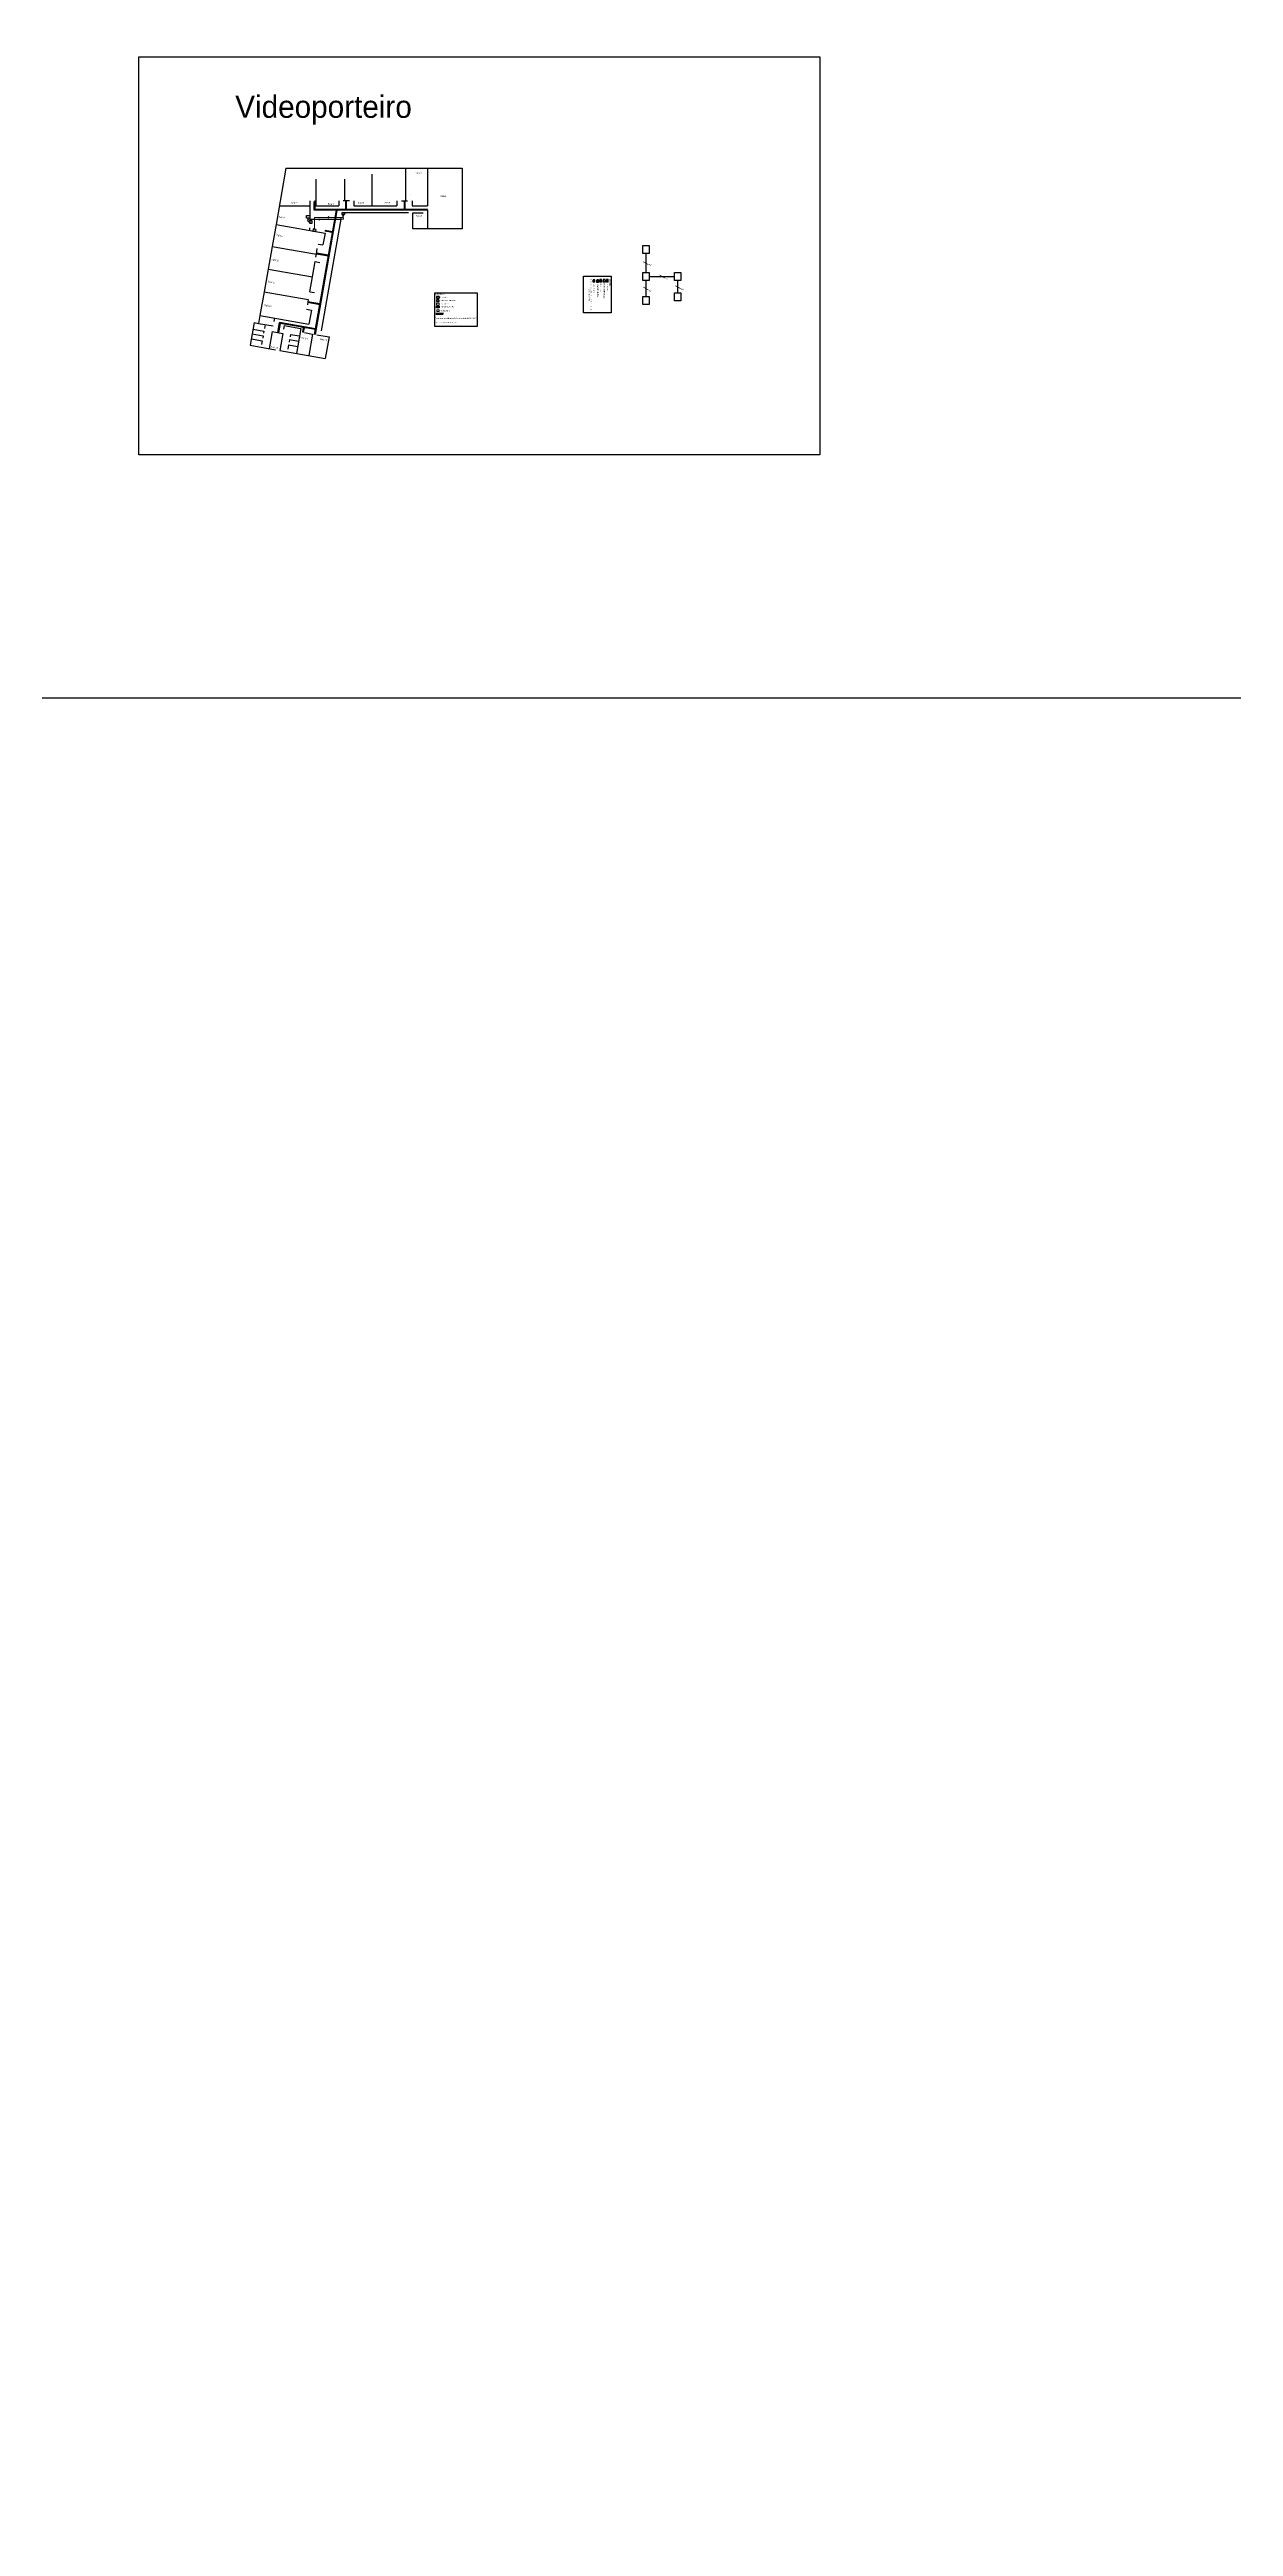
# Model space of a CAD drawing. Header units: millimetres. Extents: x 145 to 60311, y -8355 to 8851.
# Drawn here: x 972 to 1238, y -262 to 295 of the extents above; entities that cross this region are included whole.
import ezdxf

# ---------------------------------------------------------------- set-up
doc = ezdxf.new("R2010")
doc.units = ezdxf.units.MM
for name, color, linetype in [('CAMINHO DE CABOS', 3, 'Continuous'), ('CI', 30, 'Continuous'), ('SIMBOLOGIA', 3, 'Continuous'), ('Sistema de intrusão', 240, 'Continuous'), ('Tubagem', 30, 'Continuous')]:
    doc.layers.add(name, color=color, linetype=linetype)

# ---------------------------------------------------------------- blocks, each defined once
blk = doc.blocks.new('FA')
at = {"layer": 'CI'}
for p, q in [((22713, 33311), (22632, 32851)), ((22632, 32851), (23134, 32762)), ((23228, 32746), (22632, 32851)), ((23331, 33202), (22713, 33311)), ((23331, 33202), (23250, 32742))]:
    blk.add_line(p, q, dxfattribs=at)
at = {"layer": 'Tubagem'}
blk.add_line((23228, 32746), (23250, 32742), dxfattribs=at)
at = {"layer": 'Tubagem', "insert": (22781, 33130), "char_height": 250, "width": 558.3, "attachment_point": 1}
blk.add_mtext('FA', dxfattribs=at)
blk = doc.blocks.new('fechadura')
at = {"layer": 'CI'}
for p, q in [((27130, 33428), (26570, 33428)), ((26570, 33428), (26570, 33047)), ((26570, 33047), (27139, 33047)), ((27130, 33047), (26653, 33047)), ((27130, 33428), (27130, 33047))]:
    blk.add_line(p, q, dxfattribs=at)
at = {"layer": 'CI', "insert": (26680, 33365), "char_height": 250, "attachment_point": 1}
blk.add_mtext_dynamic_manual_height_columns('FE', width=8594.53, gutter_width=12.5, heights=[0], dxfattribs=at)

msp = doc.modelspace()

# ---------------------------------------------------------------- linework, layer by layer
for p, q in [((1025.06, 268.8), (1022.82, 256.1)), ((1025.06, 268.8), (1064.76, 268.8)), ((1051.96, 268.8), (1051.96, 261.4)), ((1056.96, 268.8), (1056.96, 260.3)), ((1064.76, 268.8), (1064.76, 255.1)), ((1031.76, 266.3), (1031.76, 260.3)), ((1038.26, 266.3), (1038.26, 261.4)), ((1044.36, 267.4), (1044.36, 260.3)), ((1023.56, 260.3), (1030.46, 260.3)), ((1030.46, 261.4), (1030.46, 260.3)), ((1030.46, 260.3), (1030.46, 256.35)), ((1031.46, 261.4), (1031.76, 261.4)), ((1031.76, 260.3), (1036.96, 260.3)), ((1037.49, 257.72), (1032.97, 232.12)), ((1036.96, 261.4), (1036.96, 260.3)), ((1052.66, 258.7), (1037.66, 258.7)), ((1039.36, 261.4), (1037.96, 261.4)), ((1040.36, 261.4), (1040.36, 260.3)), ((1040.36, 260.3), (1050.06, 260.3)), ((1050.06, 261.4), (1050.06, 260.3)), ((1051.06, 261.4), (1052.46, 261.4)), ((1053.46, 261.4), (1053.46, 260.3)), ((1053.46, 260.3), (1056.96, 260.3)), ((1053.66, 255.1), (1053.66, 258.7)), ((1053.66, 258.7), (1055.96, 258.7)), ((1056.96, 259.3), (1056.96, 255.1)), ((1021.95, 251.18), (1020.15, 240.93)), ((1022.82, 256.1), (1021.95, 251.18)), ((1021.95, 251.18), (1031.9, 249.42)), ((1022.82, 256.1), (1033.85, 254.16)), ((1030.46, 254.75), (1030.46, 255.35)), ((1032.3, 251.69), (1033.38, 251.5)), ((1033.85, 254.16), (1033.38, 251.5)), ((1064.76, 255.1), (1053.66, 255.1)), ((1021.05, 246.06), (1031, 244.3)), ((1031, 244.3), (1031.6, 247.75)), ((1031.6, 247.75), (1032.69, 247.56)), ((1031.78, 248.73), (1031.9, 249.42)), ((1031.9, 249.42), (1032.12, 250.7)), ((1020.15, 240.93), (1019.21, 235.62)), ((1020.15, 240.93), (1030.09, 239.18)), ((1030.41, 240.95), (1031, 244.3)), ((1030.41, 240.95), (1031.49, 240.76)), ((1019.21, 235.62), (1018.9, 233.84)), ((1019.21, 235.62), (1022.52, 235.03)), ((1019.21, 235.62), (1022.16, 235.1)), ((1019.21, 235.62), (1030.24, 233.67)), ((1022.38, 234.24), (1022.52, 235.03)), ((1029.71, 237.01), (1030.79, 236.82)), ((1030.09, 239.18), (1029.88, 238)), ((1030.79, 236.82), (1030.24, 233.67)), ((1017.91, 234.02), (1017.01, 228.9)), ((1017.01, 228.9), (1022.68, 227.9)), ((1017.27, 230.37), (1019.73, 229.94)), ((1017.46, 231.46), (1019.92, 231.02)), ((1017.65, 232.54), (1020.11, 232.11)), ((1017.91, 234.02), (1018.9, 233.84)), ((1018.9, 233.84), (1022.21, 233.26)), ((1019.73, 229.94), (1019.57, 229.05)), ((1019.92, 231.02), (1019.83, 230.53)), ((1020.11, 232.11), (1020.03, 231.61)), ((1020.37, 233.58), (1020.22, 232.7)), ((1021.98, 231.98), (1021.3, 228.14)), ((1021.98, 231.98), (1024.34, 231.56)), ((1024.34, 231.56), (1023.67, 227.72)), ((1024.66, 233.34), (1024.52, 232.55)), ((1024.66, 233.34), (1028.4, 232.68)), ((1025.66, 229), (1025.48, 228.01)), ((1025.66, 229), (1027.69, 228.64)), ((1025.87, 230.18), (1025.76, 229.59)), ((1025.87, 230.18), (1027.9, 229.82)), ((1026.07, 231.36), (1025.97, 230.77)), ((1026.07, 231.36), (1028.1, 231)), ((1028.4, 232.68), (1027.41, 227.06)), ((1029.25, 231.76), (1031.03, 231.44)), ((1031.03, 231.44), (1030.17, 226.58)), ((1032.01, 231.27), (1034.77, 230.78)), ((1034.77, 230.78), (1033.91, 225.92)), ((1023.67, 227.72), (1033.91, 225.92))]:
    msp.add_line(p, q)
for points in [[(670.4, 563.61), (1403.16, 563.61), (1403.16, 149.46), (670.4, 149.46)], [(991.93, 293.83), (1145.25, 293.83), (1145.25, 204.27), (991.93, 204.27)]]:
    msp.add_lwpolyline(points, close=True)
at = {"layer": 'CAMINHO DE CABOS'}
for p, q in [((1031.42, 259.3), (1031.42, 261.3)), ((1031.42, 261.1), (1031.62, 261.1)), ((1031.42, 260.8), (1031.62, 260.8)), ((1031.42, 260.5), (1031.62, 260.5)), ((1031.42, 260.2), (1031.62, 260.2)), ((1031.42, 259.9), (1031.62, 259.9)), ((1031.42, 259.6), (1031.62, 259.6)), ((1056.96, 259.3), (1031.42, 259.3)), ((1031.49, 231.36), (1036.42, 259.3)), ((1031.62, 259.5), (1031.62, 261.3)), ((1056.96, 259.5), (1031.62, 259.5)), ((1031.69, 231.33), (1036.62, 259.27)), ((1031.92, 259.5), (1031.92, 259.3)), ((1032.22, 259.5), (1032.22, 259.3)), ((1032.52, 259.5), (1032.52, 259.3)), ((1032.82, 259.5), (1032.82, 259.3)), ((1033.12, 259.5), (1033.12, 259.3)), ((1033.42, 259.5), (1033.42, 259.3)), ((1033.72, 259.5), (1033.72, 259.3)), ((1034.02, 259.5), (1034.02, 259.3)), ((1034.32, 259.5), (1034.32, 259.3)), ((1034.62, 259.5), (1034.62, 259.3)), ((1034.92, 259.5), (1034.92, 259.3)), ((1035.22, 259.5), (1035.22, 259.3)), ((1035.52, 259.5), (1035.52, 259.3)), ((1035.82, 259.5), (1035.82, 259.3)), ((1036.15, 256.61), (1035.95, 256.65)), ((1036.2, 256.91), (1036.01, 256.94)), ((1036.25, 257.2), (1036.06, 257.24)), ((1036.31, 257.5), (1036.11, 257.53)), ((1036.12, 259.5), (1036.12, 259.3)), ((1036.36, 257.79), (1036.16, 257.83)), ((1036.41, 258.09), (1036.21, 258.12)), ((1036.46, 258.38), (1036.27, 258.42)), ((1036.51, 258.68), (1036.32, 258.71)), ((1036.57, 258.97), (1036.37, 259.01)), ((1036.42, 259.5), (1036.42, 259.3)), ((1036.72, 259.5), (1036.72, 259.3)), ((1037.02, 259.5), (1037.02, 259.3)), ((1037.32, 259.5), (1037.32, 259.3)), ((1037.62, 259.5), (1037.62, 259.3)), ((1037.92, 259.5), (1037.92, 259.3)), ((1038.22, 259.5), (1038.22, 259.3)), ((1038.52, 259.5), (1038.52, 261.3)), ((1038.52, 261.1), (1038.72, 261.1)), ((1038.52, 260.8), (1038.72, 260.8)), ((1038.52, 260.5), (1038.72, 260.5)), ((1038.52, 260.2), (1038.72, 260.2)), ((1038.52, 259.9), (1038.72, 259.9)), ((1038.52, 259.6), (1038.72, 259.6)), ((1038.52, 259.5), (1038.52, 259.3)), ((1038.72, 259.5), (1038.72, 261.3)), ((1038.82, 259.5), (1038.82, 259.3)), ((1039.12, 259.5), (1039.12, 259.3)), ((1039.42, 259.5), (1039.42, 259.3)), ((1039.72, 259.5), (1039.72, 259.3)), ((1040.02, 259.5), (1040.02, 259.3)), ((1040.32, 259.5), (1040.32, 259.3)), ((1040.62, 259.5), (1040.62, 259.3)), ((1040.92, 259.5), (1040.92, 259.3)), ((1041.22, 259.5), (1041.22, 259.3)), ((1041.52, 259.5), (1041.52, 259.3)), ((1041.82, 259.5), (1041.82, 259.3)), ((1042.12, 259.5), (1042.12, 259.3)), ((1042.42, 259.5), (1042.42, 259.3)), ((1042.72, 259.5), (1042.72, 259.3)), ((1043.02, 259.5), (1043.02, 259.3)), ((1043.32, 259.5), (1043.32, 259.3)), ((1043.62, 259.5), (1043.62, 259.3)), ((1043.92, 259.5), (1043.92, 259.3)), ((1044.22, 259.5), (1044.22, 259.3)), ((1044.52, 259.5), (1044.52, 259.3)), ((1044.82, 259.5), (1044.82, 259.3)), ((1045.12, 259.5), (1045.12, 259.3)), ((1045.42, 259.5), (1045.42, 259.3)), ((1045.72, 259.5), (1045.72, 259.3)), ((1046.02, 259.5), (1046.02, 259.3)), ((1046.32, 259.5), (1046.32, 259.3)), ((1046.62, 259.5), (1046.62, 259.3)), ((1046.92, 259.5), (1046.92, 259.3)), ((1047.22, 259.5), (1047.22, 259.3)), ((1047.52, 259.5), (1047.52, 259.3)), ((1047.82, 259.5), (1047.82, 259.3)), ((1048.12, 259.5), (1048.12, 259.3)), ((1048.42, 259.5), (1048.42, 259.3)), ((1048.72, 259.5), (1048.72, 259.3)), ((1049.02, 259.5), (1049.02, 259.3)), ((1049.32, 259.5), (1049.32, 259.3)), ((1049.62, 259.5), (1049.62, 259.3)), ((1049.92, 259.5), (1049.92, 259.3)), ((1050.22, 259.5), (1050.22, 259.3)), ((1050.52, 259.5), (1050.52, 259.3)), ((1050.82, 259.5), (1050.82, 259.3)), ((1051.12, 259.5), (1051.12, 259.3)), ((1051.42, 259.5), (1051.42, 259.3)), ((1051.72, 259.5), (1051.72, 261.3)), ((1051.72, 261.1), (1051.92, 261.1)), ((1051.72, 260.8), (1051.92, 260.8)), ((1051.72, 260.5), (1051.92, 260.5)), ((1051.72, 260.2), (1051.92, 260.2)), ((1051.72, 259.9), (1051.92, 259.9)), ((1051.72, 259.6), (1051.92, 259.6)), ((1051.72, 259.5), (1051.72, 259.3)), ((1051.92, 259.5), (1051.92, 261.3)), ((1052.02, 259.5), (1052.02, 259.3)), ((1052.32, 259.5), (1052.32, 259.3)), ((1052.62, 259.5), (1052.62, 259.3)), ((1052.92, 259.5), (1052.92, 259.3)), ((1053.22, 259.5), (1053.22, 259.3)), ((1053.52, 259.5), (1053.52, 259.3)), ((1053.82, 259.5), (1053.82, 259.3)), ((1054.12, 259.5), (1054.12, 259.3)), ((1054.42, 259.5), (1054.42, 259.3)), ((1054.72, 259.5), (1054.72, 259.3)), ((1056.22, 259.5), (1056.22, 259.3)), ((1056.52, 259.5), (1056.52, 259.3)), ((1056.82, 259.5), (1056.82, 259.3)), ((1035.54, 254.28), (1033.81, 254.59)), ((1035.57, 254.48), (1033.85, 254.78)), ((1034.06, 254.54), (1034.09, 254.74)), ((1034.35, 254.49), (1034.39, 254.69)), ((1034.65, 254.44), (1034.68, 254.64)), ((1034.95, 254.39), (1034.98, 254.58)), ((1035.16, 251), (1034.96, 251.03)), ((1035.21, 251.29), (1035.02, 251.33)), ((1035.26, 251.59), (1035.07, 251.62)), ((1035.32, 251.88), (1035.12, 251.92)), ((1035.37, 252.18), (1035.17, 252.21)), ((1035.42, 252.47), (1035.22, 252.51)), ((1035.24, 254.33), (1035.28, 254.53)), ((1035.47, 252.77), (1035.28, 252.81)), ((1035.53, 253.07), (1035.33, 253.1)), ((1035.58, 253.36), (1035.38, 253.4)), ((1035.63, 253.66), (1035.43, 253.69)), ((1035.68, 253.95), (1035.48, 253.99)), ((1035.73, 254.25), (1035.54, 254.28)), ((1035.79, 254.54), (1035.59, 254.58)), ((1035.84, 254.84), (1035.64, 254.87)), ((1035.89, 255.13), (1035.69, 255.17)), ((1035.94, 255.43), (1035.74, 255.46)), ((1035.99, 255.72), (1035.8, 255.76)), ((1036.05, 256.02), (1035.85, 256.05)), ((1036.1, 256.32), (1035.9, 256.35)), ((1034.6, 248.96), (1031.9, 249.44)), ((1034.63, 249.16), (1031.94, 249.64)), ((1032.24, 249.38), (1032.27, 249.58)), ((1032.53, 249.33), (1032.57, 249.53)), ((1032.83, 249.28), (1032.86, 249.47)), ((1033.12, 249.22), (1033.16, 249.42)), ((1033.42, 249.17), (1033.45, 249.37)), ((1033.71, 249.12), (1033.75, 249.32)), ((1034.17, 245.38), (1033.97, 245.42)), ((1034.01, 249.07), (1034.04, 249.27)), ((1034.22, 245.68), (1034.03, 245.71)), ((1034.27, 245.98), (1034.08, 246.01)), ((1034.33, 246.27), (1034.13, 246.31)), ((1034.38, 246.57), (1034.18, 246.6)), ((1034.43, 246.86), (1034.23, 246.9)), ((1034.48, 247.16), (1034.29, 247.19)), ((1034.3, 249.02), (1034.34, 249.21)), ((1034.54, 247.45), (1034.34, 247.49)), ((1034.59, 247.75), (1034.39, 247.78)), ((1034.64, 248.04), (1034.44, 248.08)), ((1034.69, 248.34), (1034.49, 248.37)), ((1034.74, 248.63), (1034.55, 248.67)), ((1034.8, 248.93), (1034.6, 248.96)), ((1034.85, 249.23), (1034.65, 249.26)), ((1034.9, 249.52), (1034.7, 249.56)), ((1034.95, 249.82), (1034.76, 249.85)), ((1035, 250.11), (1034.81, 250.15)), ((1035.06, 250.41), (1034.86, 250.44)), ((1035.11, 250.7), (1034.91, 250.74)), ((1033.23, 240.07), (1033.04, 240.1)), ((1033.28, 240.36), (1033.09, 240.4)), ((1033.34, 240.66), (1033.14, 240.69)), ((1033.39, 240.95), (1033.19, 240.99)), ((1033.44, 241.25), (1033.24, 241.28)), ((1033.49, 241.54), (1033.3, 241.58)), ((1033.55, 241.84), (1033.35, 241.87)), ((1033.6, 242.13), (1033.4, 242.17)), ((1033.65, 242.43), (1033.45, 242.46)), ((1033.7, 242.73), (1033.5, 242.76)), ((1033.75, 243.02), (1033.56, 243.06)), ((1033.81, 243.32), (1033.61, 243.35)), ((1033.86, 243.61), (1033.66, 243.65)), ((1033.91, 243.91), (1033.71, 243.94)), ((1033.96, 244.2), (1033.77, 244.24)), ((1034.01, 244.5), (1033.82, 244.53)), ((1034.07, 244.79), (1033.87, 244.83)), ((1034.12, 245.09), (1033.92, 245.12)), ((1032.67, 238.03), (1029.97, 238.51)), ((1032.71, 238.23), (1030.01, 238.71)), ((1030.31, 238.45), (1030.34, 238.65)), ((1030.6, 238.4), (1030.64, 238.59)), ((1030.9, 238.35), (1030.93, 238.54)), ((1031.19, 238.29), (1031.23, 238.49)), ((1031.49, 238.24), (1031.52, 238.44)), ((1031.78, 238.19), (1031.82, 238.39)), ((1032.24, 234.45), (1032.05, 234.49)), ((1032.08, 238.14), (1032.12, 238.33)), ((1032.3, 234.75), (1032.1, 234.78)), ((1032.35, 235.04), (1032.15, 235.08)), ((1032.4, 235.34), (1032.2, 235.37)), ((1032.45, 235.63), (1032.25, 235.67)), ((1032.5, 235.93), (1032.31, 235.96)), ((1032.56, 236.23), (1032.36, 236.26)), ((1032.38, 238.09), (1032.41, 238.28)), ((1032.61, 236.52), (1032.41, 236.56)), ((1032.66, 236.82), (1032.46, 236.85)), ((1032.71, 237.11), (1032.51, 237.15)), ((1032.76, 237.41), (1032.57, 237.44)), ((1032.82, 237.7), (1032.62, 237.74)), ((1032.87, 238), (1032.67, 238.03)), ((1032.92, 238.29), (1032.72, 238.33)), ((1032.97, 238.59), (1032.78, 238.62)), ((1033.02, 238.88), (1032.83, 238.92)), ((1033.08, 239.18), (1032.88, 239.21)), ((1033.13, 239.48), (1032.93, 239.51)), ((1033.18, 239.77), (1032.98, 239.81)), ((1023.22, 231.76), (1023.63, 234.04)), ((1023.3, 232.17), (1023.49, 232.14)), ((1023.35, 232.47), (1023.55, 232.43)), ((1023.4, 232.76), (1023.6, 232.73)), ((1023.42, 231.73), (1023.79, 233.81)), ((1023.45, 233.06), (1023.65, 233.02)), ((1023.5, 233.35), (1023.7, 233.32)), ((1023.56, 233.65), (1023.75, 233.61)), ((1031.72, 232.62), (1023.63, 234.04)), ((1031.68, 232.42), (1023.79, 233.81)), ((1024, 233.77), (1024.03, 233.97)), ((1024.3, 233.72), (1024.33, 233.92)), ((1024.59, 233.67), (1024.63, 233.87)), ((1024.89, 233.62), (1024.92, 233.81)), ((1025.18, 233.57), (1025.22, 233.76)), ((1025.48, 233.51), (1025.51, 233.71)), ((1025.77, 233.46), (1025.81, 233.66)), ((1026.07, 233.41), (1026.1, 233.61)), ((1026.36, 233.36), (1026.4, 233.55)), ((1026.66, 233.31), (1026.69, 233.5)), ((1026.95, 233.25), (1026.99, 233.45)), ((1027.25, 233.2), (1027.28, 233.4)), ((1027.55, 233.15), (1027.58, 233.35)), ((1027.84, 233.1), (1027.88, 233.29)), ((1028.14, 233.04), (1028.17, 233.24)), ((1028.43, 232.99), (1028.47, 233.19)), ((1028.73, 232.94), (1028.76, 233.14)), ((1028.84, 231.83), (1029.02, 232.89)), ((1029.06, 231.97), (1028.87, 232)), ((1029.12, 232.26), (1028.92, 232.3)), ((1029.17, 232.56), (1028.97, 232.59)), ((1029.03, 231.79), (1029.22, 232.85)), ((1029.32, 232.84), (1029.35, 233.03)), ((1029.61, 232.78), (1029.65, 232.98)), ((1029.91, 232.73), (1029.94, 232.93)), ((1030.2, 232.68), (1030.24, 232.88)), ((1030.5, 232.63), (1030.53, 232.82)), ((1030.8, 232.58), (1030.83, 232.77)), ((1031.09, 232.52), (1031.13, 232.72)), ((1031.39, 232.47), (1031.42, 232.67)), ((1031.72, 231.5), (1031.53, 231.53)), ((1031.77, 231.79), (1031.58, 231.83)), ((1031.83, 232.09), (1031.63, 232.12)), ((1031.88, 232.38), (1031.68, 232.42)), ((1031.93, 232.68), (1031.73, 232.72)), ((1031.98, 232.98), (1031.79, 233.01)), ((1032.03, 233.27), (1031.84, 233.31)), ((1032.09, 233.57), (1031.89, 233.6)), ((1032.14, 233.86), (1031.94, 233.9)), ((1032.19, 234.16), (1031.99, 234.19))]:
    msp.add_line(p, q, dxfattribs=at)
at = {"layer": 'CI'}
for p, q in [((1059.52, 239.87), (1058.96, 239.87)), ((1058.96, 239.87), (1058.96, 239.49)), ((1059.52, 239.87), (1059.52, 239.49)), ((1094.21, 243.66), (1094.21, 243.09)), ((1094.59, 243.66), (1094.21, 243.66)), ((1094.21, 243.1), (1094.21, 243.58)), ((1094.59, 243.1), (1094.21, 243.1)), ((1094.59, 243.1), (1094.59, 243.66)), ((1095.09, 243.63), (1095.09, 243.07)), ((1095.47, 243.63), (1095.09, 243.63)), ((1095.09, 243.07), (1095.09, 243.55)), ((1095.47, 243.07), (1095.09, 243.07)), ((1095.47, 243.07), (1095.47, 243.63)), ((1095.72, 243.7), (1095.72, 243.13)), ((1096.11, 243.7), (1095.72, 243.7)), ((1095.72, 243.14), (1095.72, 243.62)), ((1096.11, 243.14), (1095.72, 243.14)), ((1096.11, 243.14), (1096.11, 243.7)), ((1096.52, 243.69), (1096.52, 243.12)), ((1096.9, 243.69), (1096.52, 243.69)), ((1096.52, 243.13), (1096.52, 243.6)), ((1096.9, 243.13), (1096.52, 243.13)), ((1096.9, 243.13), (1096.9, 243.69)), ((1097.23, 243.68), (1097.23, 243.11)), ((1097.61, 243.68), (1097.23, 243.68)), ((1097.23, 243.12), (1097.23, 243.59)), ((1097.61, 243.12), (1097.23, 243.12)), ((1097.61, 243.12), (1097.61, 243.68)), ((1060.5, 236.03), (1058.8, 236.03)), ((1060.49, 235.83), (1058.8, 235.83)), ((1059.51, 239.16), (1058.95, 239.16)), ((1058.95, 239.16), (1058.95, 238.78)), ((1058.95, 238.78), (1059.52, 238.78)), ((1058.96, 239.49), (1059.53, 239.49)), ((1059.51, 238.78), (1059.03, 238.78)), ((1059.52, 239.49), (1059.04, 239.49)), ((1059.1, 236.03), (1059.1, 235.83)), ((1059.4, 236.03), (1059.4, 235.83)), ((1059.51, 239.16), (1059.51, 238.78)), ((1059.7, 236.03), (1059.7, 235.83)), ((1060, 236.03), (1060, 235.83)), ((1060.3, 236.03), (1060.3, 235.83))]:
    msp.add_line(p, q, dxfattribs=at)
at = {"layer": 'SIMBOLOGIA', "color": 30, "lineweight": 5}
for p, q in [((1030.64, 257.14), (1030.64, 257)), ((1105.54, 247.67), (1106.64, 247.08)), ((1105.54, 241.97), (1106.64, 241.38)), ((1109.21, 244.69), (1110.31, 244.09)), ((1112.77, 242.3), (1113.87, 241.71))]:
    msp.add_line(p, q, dxfattribs=at)
for points in [[(1037.48, 257.71), (1038.04, 257.61), (1037.97, 257.2), (1037.41, 257.3)], [(1059, 236.88), (1059.58, 236.88), (1059.58, 236.51), (1059, 236.51)]]:
    msp.add_lwpolyline(points, close=True, dxfattribs=at)
at = {"layer": 'Tubagem'}
for p, q in [((1053.12, 262.79), (1053.12, 262.79)), ((1029.94, 256.99), (1030.2, 257.34)), ((1030.07, 256.75), (1030.07, 257.51)), ((1030.07, 256.75), (1030.46, 256.75)), ((1037.4, 257.24), (1030.64, 257.24)), ((1030.64, 257.24), (1030.64, 257.24)), ((1030.64, 257.24), (1030.64, 257.14)), ((1032.46, 257.07), (1032.72, 257.41)), ((1034.52, 257.53), (1034.78, 257.87)), ((1037.76, 257.97), (1038.05, 258.14)), ((1037.97, 258.32), (1037.84, 257.66)), ((1106.13, 249.56), (1106.13, 245.31)), ((1106.13, 243.51), (1106.13, 239.85)), ((1106.83, 244.41), (1112.58, 244.41)), ((1113.22, 243.51), (1113.22, 240.68))]:
    msp.add_line(p, q, dxfattribs=at)
at = {"layer": 'Tubagem', "lineweight": 5}
for p, q in [((1031.49, 255.04), (1031.49, 257.71)), ((1031.49, 257.71), (1037.48, 257.71))]:
    msp.add_line(p, q, dxfattribs=at)
at = {"layer": 'Tubagem'}
for points in [[(1029.69, 258.1), (1030.44, 258.1), (1030.44, 257.51), (1029.69, 257.51)], [(1030.46, 256.35), (1030.46, 257), (1030.86, 257), (1030.86, 256.35)], [(1106.83, 251.36), (1106.83, 249.56), (1105.42, 249.56), (1105.42, 251.36)], [(1058.58, 240.73), (1068.11, 240.73), (1068.11, 233.14), (1058.58, 233.14)], [(1098.32, 244.44), (1098.32, 236.23), (1092.03, 236.23), (1092.03, 244.44)], [(1106.83, 245.31), (1106.83, 243.51), (1105.42, 243.51), (1105.42, 245.31)], [(1106.85, 239.85), (1106.85, 238.06), (1105.45, 238.06), (1105.45, 239.85)], [(1113.94, 240.68), (1113.94, 238.88), (1112.54, 238.88), (1112.54, 240.68)], [(1113.98, 245.31), (1113.98, 243.51), (1112.58, 243.51), (1112.58, 245.31)], [(1058.96, 237.73), (1059.57, 237.73), (1059.57, 237.34), (1058.96, 237.34)]]:
    msp.add_lwpolyline(points, close=True, dxfattribs=at)
at = {"layer": 'Tubagem', "lineweight": 5}
msp.add_lwpolyline([(1058.96, 238.37), (1059.56, 238.37), (1059.56, 237.95), (1058.96, 237.95)], close=True, dxfattribs=at)

# ---------------------------------------------------------------- block references
at = {"layer": 'Tubagem', "xscale": 0.001, "yscale": 0.001, "zscale": 0.001}
for name, p in [('fechadura', (1011.09, 225.27)), ('FA', (1008.47, 221.78))]:
    msp.add_blockref(name, p, dxfattribs=at)

# ---------------------------------------------------------------- texts
at = {"attachment_point": 1}
for s, width, gutter_width, insert, char_height in [('Videoporteiro', 102.418, 12.5, (1013.63, 285.12), 5), ('\\pt1.05;Sala 3', 2161.1801, 10, (1054.21, 267.87), 0.35), ('\\pt1.05;Sala 1', 2161.1801, 10, (1059.83, 262.65), 0.35), ('\\pt1.05;Sala 7', 2161.1801, 10, (1026.25, 261.14), 0.35), ('\\pt1.05;Sala 6', 2161.1801, 10, (1034.48, 260.92), 0.35), ('\\pt1.05;Sala 5', 2161.1801, 10, (1041.21, 261.14), 0.35), ('\\pt1.05;Sala 4', 2161.1801, 10, (1047.15, 261.18), 0.35), ('\\pt1.05;Sala 2', 2161.1801, 10, (1054.36, 258.21), 0.35)]:
    msp.add_mtext_dynamic_manual_height_columns(s, width=width, gutter_width=gutter_width, heights=[0], dxfattribs=dict(at, insert=insert, char_height=char_height))
at = {"char_height": 0.35, "attachment_point": 1, "rotation": 350}
for s, width, insert in [('\\pt1.05;Sala 8', 2161.1801, (1023.45, 258.05)), ('\\pt1.05;Sala 9', 2161.1801, (1022.97, 253.88)), ('\\pt1.05;Sala 10', 2828.0227, (1021.85, 248.39)), ('\\pt1.05;Sala 11', 2828.0227, (1020.98, 243.45)), ('\\pt1.05;Sala 12', 2828.0227, (1020.18, 238.12)), ('\\pt1.05;Sala 13', 2828.0227, (1021.67, 228.78)), ('\\pt1.05;Sala 14', 2828.0227, (1028.34, 230.82)), ('\\pt1.05;Sala 15', 2828.0227, (1032.74, 230.49))]:
    msp.add_mtext_dynamic_manual_height_columns(s, width=width, gutter_width=10, heights=[0], dxfattribs=dict(at, insert=insert))
at = {"layer": 'CI', "char_height": 0.25, "attachment_point": 1, "rotation": 270}
for insert in [(1107.3, 247.23), (1107.29, 241.35), (1110.96, 244.06), (1114.53, 241.68)]:
    msp.add_mtext_dynamic_manual_height_columns('{\\H2x;2}', width=351.6179, gutter_width=12.5, heights=[0], dxfattribs=dict(at, insert=insert))
at = {"layer": 'Sistema de intrusão', "color": 30}
msp.add_text('LEGENDA', height=0.305, dxfattribs=at).set_placement((1058.77, 240.33))
at = {"layer": 'Tubagem', "attachment_point": 1}
for s, insert, char_height, width in [('2', (1029.83, 257.06), 0.15, 0.5583), ('2', (1032.5, 257.07), 0.15, 0.5583), ('2', (1034.79, 258.16), 0.15, 0.5583), ('2', (1038.09, 258.22), 0.15, 0.5583), ('Fechadura', (1059.88, 239.84), 0.25, 7.3023), ('Todos os cabos utilizados são Cabos de dados LIYCY 3x0,5', (1058.65, 235.1), 0.25, 8.8901), ('Placa de rua', (1059.86, 238.34), 0.25, 7.3023), ('Fonte de alimentação', (1059.87, 239.13), 0.25, 7.3023), ('Videoporteiro', (1059.9, 236.82), 0.25, 7.3023), ('Adaptador de video', (1059.92, 237.7), 0.25, 7.3023), ('Tubos VD20 são fixados na laje ', (1058.94, 234.16), 0.25, 8.8901)]:
    msp.add_mtext(s, dxfattribs=dict(at, insert=insert, char_height=char_height, width=width))
at = {"layer": 'Tubagem', "char_height": 0.25, "attachment_point": 1}
for s, insert, width, rotation in [('PR', (1037.55, 257.63), 0.5583, 350), ('Todos os cabos utilizados são Cabos de dados                            LIYCY 3x0,5mm2', (1093.9, 243.88), 7.3023, 270), ('Videoporteiro', (1094.56, 242.74), 7.3023, 270), ('Adaptador de video', (1095.44, 242.72), 7.3023, 270), ('Placa de rua', (1096.08, 242.78), 7.3023, 270), ('Fonte de alimentação', (1096.87, 242.77), 7.3023, 270), ('Fechadura', (1097.58, 242.76), 7.3023, 270), ('LEGENDA', (1098.15, 243.88), 7.3023, 270)]:
    msp.add_mtext(s, dxfattribs=dict(at, insert=insert, width=width, rotation=rotation))

doc.saveas('drawing.dxf')
